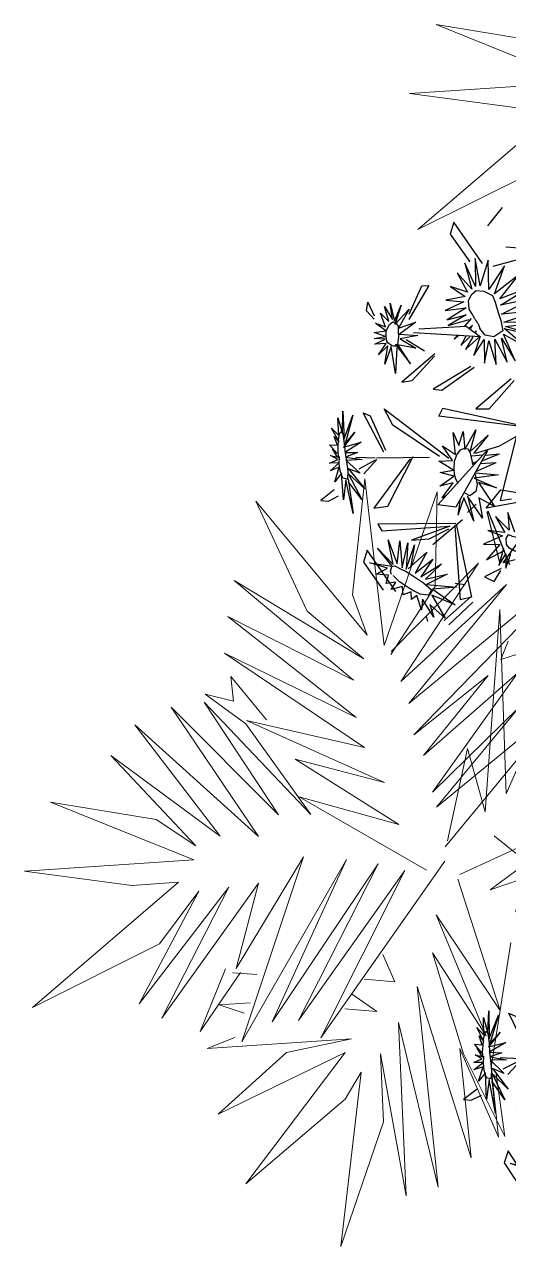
# Model space of a CAD drawing. Header units: millimetres. Extents: x -2729 to 15248, y -12439 to 5292.
# Drawn here: x 4021 to 4091.5, y -10662.6 to -10484.4 of the extents above; entities that cross this region are included whole.
import ezdxf

# ---------------------------------------------------------------- set-up
doc = ezdxf.new("R2010")
doc.units = ezdxf.units.MM

# ---------------------------------------------------------------- blocks, each defined once
blk = doc.blocks.new('geghhhhhhhhh')
at = {"color": 70, "linetype": 'Continuous', "lineweight": 0}
for p, q in [((349.767, 53.008), (348.07, 44.553)), ((349.966, 41.526), (349.767, 53.008)), ((356.453, 49.772), (350.765, 43.405)), ((351.164, 40.378), (356.453, 49.772)), ((348.869, 40.169), (345.974, 49.146)), ((345.974, 49.146), (347.97, 37.977)), ((347.97, 37.977), (343.978, 48.311)), ((343.978, 48.311), (347.072, 35.472)), ((347.072, 35.472), (342.082, 46.119)), ((342.082, 46.119), (343.779, 39.125)), ((358.849, 45.492), (351.164, 40.378)), ((354.956, 40.9), (358.849, 45.492)), ((343.479, 39.438), (340.086, 44.449)), ((340.086, 44.449), (341.184, 40.482)), ((343.779, 39.125), (340.485, 44.553)), ((340.485, 44.553), (341.583, 40.065)), ((348.07, 44.553), (348.869, 40.169)), ((350.765, 43.405), (349.966, 41.526)), ((360.146, 41.317), (350.865, 39.438)), ((350.865, 39.438), (354.956, 40.9)), ((358.449, 40.378), (360.146, 41.317)), ((341.583, 40.065), (341.384, 31.818)), ((352.761, 27.852), (357.95, 40.586)), ((357.95, 40.586), (355.555, 28.06)), ((360.745, 40.273), (358.649, 36.098)), ((359.647, 35.994), (360.745, 40.273)), ((371.823, 40.169), (363.439, 30.774)), ((364.138, 34.95), (371.823, 40.169)), ((346.374, 33.175), (343.479, 39.438)), ((346.374, 27.121), (352.861, 39.647)), ((352.861, 39.647), (348.869, 28.06)), ((358.25, 30.148), (363.34, 39.751)), ((363.34, 39.751), (360.146, 30.67)), ((348.869, 28.06), (354.457, 38.708)), ((350.665, 27.852), (356.154, 39.021)), ((354.457, 38.708), (350.665, 27.852)), ((356.154, 39.021), (352.761, 27.852)), ((357.751, 37.977), (359.747, 38.394)), ((359.747, 38.394), (358.05, 38.708)), ((360.146, 30.67), (364.936, 39.021)), ((364.936, 39.021), (362.042, 31.192)), ((346.473, 30.67), (342.182, 38.081)), ((342.182, 38.081), (346.374, 33.175)), ((351.563, 37.559), (349.467, 37.455)), ((349.467, 37.455), (351.264, 36.515)), ((345.376, 28.165), (341.483, 36.307)), ((341.483, 36.307), (346.473, 30.67)), ((357.551, 36.098), (359.148, 36.202)), ((348.569, 35.367), (350.565, 35.472)), ((349.567, 33.697), (348.569, 35.367)), ((355.555, 28.06), (358.948, 35.889)), ((358.948, 35.889), (358.25, 30.148)), ((362.042, 31.192), (364.138, 34.95)), ((373.519, 31.401), (362.641, 29.209)), ((363.439, 30.774), (366.434, 31.401)), ((366.434, 31.401), (373.519, 31.401)), ((362.641, 29.209), (372.422, 26.703)), ((334.697, 24.303), (343.18, 28.582)), ((343.18, 28.582), (337.092, 22.632)), ((343.38, 25.033), (338.09, 28.269)), ((365.436, 26.912), (362.641, 28.269)), ((362.641, 28.269), (368.929, 23.154)), ((337.092, 22.632), (345.276, 27.852)), ((356.354, 24.198), (347.471, 27.852)), ((368.929, 23.154), (361.144, 27.434)), ((361.144, 27.434), (367.631, 20.962)), ((367.631, 20.962), (358.649, 27.121)), ((358.649, 27.121), (365.436, 19.501)), ((372.422, 26.703), (365.436, 26.912)), ((339.986, 15.743), (346.473, 26.181)), ((345.875, 19.605), (346.374, 25.764)), ((356.952, 21.797), (349.667, 25.138)), ((349.667, 25.138), (356.354, 24.198)), ((363.34, 18.875), (355.455, 25.242)), ((355.455, 25.242), (360.445, 19.918)), ((365.436, 19.501), (357.551, 25.555)), ((357.551, 25.555), (363.34, 18.875)), ((347.372, 23.676), (339.986, 15.743)), ((342.881, 16.474), (347.372, 23.676)), ((344.976, 10.315), (344.178, 23.572)), ((344.178, 23.572), (345.875, 19.605)), ((347.771, 22.737), (342.881, 16.474)), ((343.28, 14.282), (347.771, 22.737)), ((360.445, 19.71), (350.964, 22.528)), ((350.964, 22.528), (356.952, 21.797)), ((342.082, 19.083), (342.98, 22.215)), ((342.98, 22.215), (344.976, 10.315)), ((348.669, 20.44), (343.28, 14.282)), ((345.176, 14.699), (348.669, 20.44)), ((362.441, 15.534), (352.561, 20.44)), ((352.561, 20.44), (360.445, 19.71)), ((361.843, 16.996), (359.148, 19.501)), ((360.445, 19.918), (363.34, 18.353)), ((342.98, 10.419), (349.467, 19.188)), ((349.467, 19.188), (345.176, 14.699)), ((362.541, 13.133), (353.36, 18.561)), ((353.36, 18.561), (362.441, 15.534)), ((363.34, 18.353), (361.443, 18.561)), ((361.443, 18.561), (361.843, 16.996)), ((350.066, 17.204), (343.779, 10.419)), ((344.777, 8.645), (350.066, 17.204)), ((362.441, 10.733), (353.859, 16.161)), ((353.859, 16.161), (362.541, 13.133)), ((350.765, 15.847), (344.777, 8.645)), ((346.773, 7.497), (350.765, 15.847)), ((357.451, 12.09), (353.36, 14.699)), ((353.36, 14.699), (362.441, 10.733)), ((351.663, 13.968), (346.773, 7.497)), ((351.663, 14.177), (349.368, 9.376)), ((350.066, 3.217), (352.162, 13.655)), ((352.162, 13.655), (354.857, 3.008)), ((342.282, 12.507), (344.477, 13.551)), ((344.477, 13.551), (344.178, 12.298)), ((354.657, 10.628), (353.36, 13.133)), ((353.36, 13.133), (361.743, 5.409)), ((361.743, 5.409), (357.451, 12.09)), ((354.857, 3.008), (354.657, 10.628)), ((349.368, 9.376), (350.066, 3.217))]:
    blk.add_line(p, q, dxfattribs=at)
blk = doc.blocks.new('styrtys')
at = {"color": 86, "linetype": 'Continuous'}
for p, q in [((-7.17, -34.24), (-1.66, -42.81)), ((-4.94, -41.88), (-6.68, -34.52)), ((4.77, -37.48), (-4.73, -35.25)), ((4.67, -36.46), (-1.33, -42.4)), ((3.69, -36.01), (4.77, -37.48)), ((5.62, -37.4), (7.71, -39.15)), ((7.79, -37.6), (5.94, -37.34)), ((-10.64, -44.64), (-19.48, -37.86)), ((-1.17, -42.5), (5.08, -37.86)), ((7.71, -39.15), (7.79, -37.6)), ((-3.46, -41.36), (-4.31, -39.96)), ((2.23, -45.95), (11.14, -39.79)), ((11.11, -39.85), (15.85, -42.14)), ((11.14, -39.79), (12.13, -41.09)), ((16.17, -41.24), (11.76, -39.34)), ((-12.64, -54.26), (-14.96, -41.56)), ((-14.65, -42.4), (-11.31, -54.37)), ((-14.07, -42.97), (-3.46, -41.36)), ((-1.66, -42.81), (-4.94, -41.88)), ((12.13, -41.09), (2.48, -46)), ((10.21, -42.78), (9.8, -41.37)), ((0, -45.06), (-1.61, -44.4)), ((16.89, -44.25), (16.24, -44.76)), ((-15.17, -48), (-20.39, -46.26)), ((6.27, -47.95), (1.22, -45.37)), ((2.15, -46.03), (6.61, -56.48)), ((-40.75, -47.47), (-34.51, -55.52)), ((-37.86, -54.88), (-40.24, -47.71)), ((-20.42, -46.75), (-14.42, -49.83)), ((-14.42, -49.83), (-15.17, -48)), ((2.82, -46.68), (6.89, -51.05)), ((7.28, -55.54), (2.82, -46.68)), ((5.67, -48.74), (3.26, -46.64)), ((6.89, -51.05), (5.67, -48.74)), ((-9.23, -62.13), (-6.25, -50.66)), ((-24.99, -55.78), (-24.33, -53.22)), ((-24.33, -53.22), (-21.15, -62.45)), ((-14.99, -55.4), (-19.92, -52.39)), ((-19.84, -52.86), (-14.65, -56.65)), ((-5.98, -52), (-7.55, -60.06)), ((-2.24, -60.39), (-5.31, -53.32)), ((-11.31, -54.37), (-12.64, -54.26)), ((-21.95, -61.95), (-24.99, -55.78)), ((-14.65, -56.65), (-14.99, -55.4)), ((3.65, -56.16), (-4.48, -55.55)), ((-3.98, -55.81), (4.68, -57.94)), ((4.68, -57.94), (3.65, -56.16)), ((6.61, -56.48), (7.28, -55.54)), ((-39.69, -58.49), (-42.97, -57.56)), ((-34.35, -57.09), (-38.26, -63.28)), ((-19.49, -58.39), (-13.85, -61.24)), ((-14.63, -59.93), (-19.15, -58.31)), ((-36.44, -63.07), (-33.82, -58.87)), ((-19.29, -59.97), (-19.77, -63.03)), ((-13.85, -61.24), (-14.63, -59.93)), ((-7.55, -60.06), (-9.23, -62.13)), ((-7.55, -63.6), (-3.76, -59.61)), ((-3.42, -59.75), (-7.53, -64.73)), ((-2.14, -60.54), (-1.11, -63.16)), ((0.64, -61.16), (-2.05, -60.24)), ((-1.87, -60.43), (0.26, -62.11)), ((-38.26, -63.28), (-36.44, -63.07)), ((-27.93, -63.98), (-28.34, -63.06)), ((-28.34, -63.06), (-22.64, -63.83)), ((-23.41, -64.07), (-27.93, -63.98)), ((-7.53, -64.73), (-7.55, -63.6)), ((6.29, -64.42), (5, -63.35)), ((4.45, -64.3), (6.65, -65.47)), ((6.65, -65.47), (6.29, -64.42)), ((-22.68, -70.31), (-21.19, -68.69)), ((-20.73, -68.51), (-21.44, -69.99)), ((-21.44, -69.99), (-22.68, -70.31))]:
    blk.add_line(p, q, dxfattribs=at)
at = {"color": 50, "linetype": 'Continuous'}
for p, q in [((5.32, -36.8), (3.06, -36.97)), ((3.39, -37.59), (5.32, -36.8)), ((-0.01, -37.6), (-2.29, -39.67)), ((-2.29, -39.67), (0.03, -38.51)), ((0.03, -38.51), (-1.03, -41.1)), ((-1.03, -41.1), (0.61, -38.93)), ((0.61, -38.93), (1.3, -41.33)), ((1.19, -39.07), (3.38, -41.15)), ((1.3, -41.33), (1.19, -39.07)), ((2.49, -38.92), (5.28, -39.86)), ((3.38, -41.15), (2.49, -38.92)), ((2.77, -38.25), (5.39, -37.89)), ((5.28, -39.86), (2.95, -37.96)), ((5.39, -37.89), (3.39, -37.59)), ((-4.97, -46.12), (-4.95, -42.56)), ((-4.95, -42.56), (-4.66, -45.31)), ((-4.66, -45.31), (-2.32, -41.79)), ((-2.32, -41.79), (-2.58, -44.4)), ((-2.58, -44.4), (-0.06, -42.75)), ((-0.06, -42.75), (-2.21, -46.03)), ((10.67, -42.35), (12.25, -45.46)), ((11.98, -46.54), (10.67, -42.35)), ((12.25, -45.46), (13.1, -41.55)), ((13.1, -41.55), (13.13, -45.23)), ((13.13, -45.23), (15.48, -42.13)), ((15.48, -42.13), (14.5, -44.95)), ((-7.77, -46.08), (-9.67, -44.08)), ((-8.72, -45.91), (-9.67, -44.08)), ((-7.3, -46.13), (-8.35, -44.07)), ((-5.97, -46.28), (-8.35, -44.07)), ((-5.77, -46.3), (-6.8, -43.04)), ((-6.8, -43.04), (-4.97, -46.12)), ((-2.21, -46.03), (0.83, -43.76)), ((0.83, -43.76), (-1.77, -46.38)), ((9.45, -44.35), (11.98, -46.54)), ((11.32, -46.98), (9.45, -44.35)), ((15.96, -43.74), (14.18, -46.25)), ((14.5, -44.95), (15.96, -43.74)), ((-27.59, -46.28), (-27.12, -50.46)), ((-26.81, -50.52), (-27.59, -46.28)), ((-10.64, -44.64), (-8.35, -47.36)), ((0.63, -49.49), (-9.55, -45.92)), ((-9.43, -45.89), (-0.04, -46.96)), ((-8.56, -46.23), (-7.8, -47.68)), ((-5.6, -46.21), (-5.35, -46.05)), ((-5.35, -46.05), (-4.34, -45.39)), ((-4.34, -45.39), (-3.3, -45.13)), ((-3.3, -45.13), (-2.4, -45.7)), ((-2.4, -45.7), (-2.44, -46.41)), ((-1.77, -46.38), (0.91, -46.23)), ((-1.32, -46.81), (0.91, -46.23)), ((8.36, -45.71), (11.32, -46.98)), ((11.27, -47.74), (8.36, -45.71)), ((11.93, -47.06), (12.44, -45.56)), ((12.44, -45.56), (13.32, -45.65)), ((13.32, -45.65), (13.63, -46.83)), ((15.67, -45.78), (14, -47.2)), ((14.18, -46.25), (15.67, -45.78)), ((-31.06, -47.05), (-28.57, -51.69)), ((-27.64, -50.92), (-31.06, -47.05)), ((-29.4, -46.54), (-27.64, -50.92)), ((-27.12, -50.46), (-29.4, -46.54)), ((-25.63, -46.71), (-26.81, -50.52)), ((-26.03, -50.29), (-25.63, -46.71)), ((-23.08, -47.21), (-26.03, -50.29)), ((-25.33, -50.34), (-23.08, -47.21)), ((-11.57, -46.64), (-8.26, -47.57)), ((-8.27, -48.18), (-11.57, -46.64)), ((-8.58, -48.57), (-8.12, -48.06)), ((-8.12, -48.06), (-7.06, -47.3)), ((-7.25, -46.79), (-6.95, -47.16)), ((-6.69, -47), (-7.06, -47.3)), ((-6.95, -47.16), (-7.01, -46.9)), ((-3.44, -48.07), (-3.76, -48.44)), ((-2.55, -46.67), (-2.44, -46.41)), ((-0.04, -46.96), (0.63, -49.49)), ((8.24, -47.09), (11.27, -47.74)), ((11.09, -48.7), (8.24, -47.09)), ((11.66, -48.59), (11.93, -47.06)), ((13.58, -47.84), (13.45, -48.77)), ((13.63, -46.83), (13.58, -47.84)), ((14.87, -47.7), (13.86, -48.2)), ((14, -47.2), (14.87, -47.7)), ((-33.74, -49.49), (-30.58, -52.76)), ((-29.74, -52.34), (-33.74, -49.49)), ((-28.57, -51.69), (-32.44, -48.36)), ((-32.44, -48.36), (-29.74, -52.34)), ((-22.44, -48.24), (-25.33, -50.34)), ((-24.83, -51.16), (-22.44, -48.24)), ((-21.54, -49.55), (-24.83, -51.16)), ((-24.27, -51.88), (-21.54, -49.55)), ((-11.59, -48.61), (-8.27, -48.18)), ((-8.32, -48.98), (-11.59, -48.61)), ((-10.66, -50.21), (-8.32, -48.98)), ((-8.49, -49.09), (-8.58, -48.57)), ((-8.05, -49.56), (-8.49, -49.09)), ((-7.13, -49.77), (-8.05, -49.56)), ((-6.16, -49.74), (-7.13, -49.77)), ((-5.15, -49.37), (-6.16, -49.74)), ((-4.93, -49.34), (-5.3, -51.83)), ((-4.4, -48.96), (-5.15, -49.37)), ((-3.87, -51), (-4.93, -49.34)), ((-3.76, -48.44), (-4.4, -48.96)), ((-1.96, -50.28), (-4.12, -48.98)), ((-4.12, -48.98), (-3.87, -51)), ((-3.2, -48.69), (-1.96, -50.28)), ((-0.54, -49.29), (-3.2, -48.69)), ((-1.11, -48.88), (-0.54, -49.29)), ((7.33, -50.36), (10.37, -49.68)), ((7.63, -48.32), (11.09, -48.7)), ((10.91, -49.9), (7.63, -48.32)), ((11.4, -50), (11.66, -48.59)), ((13.45, -48.77), (13.15, -50.31)), ((14.69, -49.1), (13.63, -49.65)), ((13.63, -49.65), (14.64, -51.01)), ((13.86, -48.2), (14.69, -49.1)), ((-34.85, -51.59), (-30.91, -53.78)), ((-30.58, -52.76), (-34.85, -51.59)), ((-21.01, -51.22), (-24.27, -51.88)), ((-24.2, -52.6), (-21.01, -51.22)), ((-8.53, -50.02), (-10.66, -50.21)), ((-7.15, -49.95), (-9.96, -51.5)), ((-9.96, -51.5), (-8.53, -50.02)), ((-7.55, -52.21), (-7.15, -49.95)), ((-6.14, -50.04), (-7.55, -52.21)), ((-5.3, -51.83), (-6.14, -50.04)), ((11.06, -50.15), (7.33, -50.36)), ((7.42, -51.4), (11.06, -50.15)), ((11.13, -50.72), (7.42, -51.4)), ((7.63, -52.59), (11.13, -50.72)), ((10.87, -51.64), (7.63, -52.59)), ((8.12, -54.21), (10.87, -51.64)), ((14.65, -50.27), (10.73, -56.46)), ((11.28, -51.86), (11.31, -51.01)), ((11.31, -51.01), (11.4, -50)), ((13.15, -50.31), (12.66, -51.5)), ((13.38, -50.79), (14.1, -52.02)), ((14.64, -51.01), (13.38, -50.79)), ((-24.43, -53.31), (-21.47, -53.09)), ((-21.8, -54.54), (-24.43, -53.31)), ((-21.47, -53.09), (-24.2, -52.6)), ((11.16, -52.17), (8.12, -54.21)), ((9.86, -55.19), (11.16, -52.17)), ((11.45, -52.18), (9.86, -55.19)), ((11.54, -52.21), (11.28, -51.86)), ((12.27, -55.36), (11.45, -52.18)), ((12.2, -52.11), (11.54, -52.21)), ((13.42, -53.9), (12, -52.71)), ((12, -52.71), (12.27, -55.36)), ((12.61, -51.78), (12.2, -52.11)), ((12.55, -56.25), (15.17, -52.05)), ((14.1, -52.02), (12.88, -52.17)), ((12.88, -52.17), (13.42, -53.9)), ((-30.91, -53.78), (-35.24, -53.97)), ((-35.24, -53.97), (-31.17, -54.77)), ((-31.17, -54.77), (-35.12, -56.51)), ((-24.94, -55.01), (-25.47, -54.94)), ((-24.94, -55.26), (-25.47, -54.94)), ((-24.68, -54.13), (-24.96, -54.09)), ((-24.64, -54.24), (-24.96, -54.09)), ((-23.93, -54.24), (-21.8, -54.54)), ((-23.76, -54.64), (-22.09, -55.39)), ((-23.56, -55.2), (-22.09, -55.39)), ((-35.12, -56.51), (-31.18, -56.12)), ((-31.18, -56.12), (-34.58, -58.35)), ((-34.58, -58.35), (-30.86, -56.72)), ((-30.86, -56.72), (-33.39, -59.49)), ((-27.46, -56.79), (-24.78, -58.65)), ((-25.88, -59.46), (-27.46, -56.79)), ((-26.52, -56.39), (-24.05, -58.18)), ((-24.78, -58.65), (-26.52, -56.39)), ((-24.89, -55.92), (-26.31, -55.48)), ((-24.05, -58.18), (-26.05, -55.75)), ((-23.32, -56.19), (-22.58, -56.62)), ((-23.22, -56.42), (-22.58, -56.62)), ((10.73, -56.46), (12.55, -56.25)), ((-33.39, -59.49), (-30.29, -57.07)), ((-30.29, -57.07), (-31.65, -59.99)), ((-31.65, -59.99), (-29.61, -57.5)), ((-29.61, -57.5), (-29.42, -60.08)), ((-29.42, -60.08), (-28.93, -57.56)), ((-28.93, -57.56), (-27.35, -59.93)), ((-28.13, -57.43), (-25.88, -59.46)), ((-27.35, -59.93), (-28.13, -57.43)), ((0.81, -63.54), (2.58, -60.21)), ((1.47, -63.29), (4.17, -60)), ((2.58, -60.21), (1.47, -63.29)), ((2.19, -63), (6.56, -60.38)), ((6.56, -60.38), (2.44, -63.3)), ((4.17, -60), (2.52, -62.86)), ((-21.02, -61.72), (-19.57, -63.89)), ((-20.16, -64.26), (-21.02, -61.72)), ((-19.57, -63.89), (-19.17, -61.29)), ((-19.17, -61.29), (-18.53, -64.2)), ((-16.79, -61.1), (-18.58, -63.77)), ((-18.53, -64.2), (-16.79, -61.1)), ((-1.22, -62.22), (-0.18, -64.3)), ((-0.59, -64.6), (-1.22, -62.22)), ((-0.18, -64.3), (0.74, -61.71)), ((0.74, -61.71), (0.81, -63.54)), ((-22.7, -62.77), (-20.16, -64.26)), ((-20.93, -64.73), (-22.7, -62.77)), ((-19.79, -64.27), (-18.99, -64.01)), ((-18.99, -64.01), (-18.33, -63.85)), ((-18.51, -63.88), (-18.35, -64)), ((-18.35, -64), (-18.22, -64.33)), ((-18.17, -63.84), (-14.63, -62.56)), ((-14.63, -62.56), (-18.05, -64.67)), ((-3.47, -63.35), (-1.16, -64.96)), ((-1.83, -65.41), (-3.47, -63.35)), ((-1.87, -63.25), (-0.59, -64.6)), ((-1.16, -64.96), (-1.87, -63.25)), ((5.29, -62.45), (1.8, -64.2)), ((2.44, -63.3), (5.29, -62.45)), ((-24.16, -65.69), (-21.18, -65.4)), ((-21.64, -65.65), (-24.16, -65.69)), ((-24.05, -64.34), (-20.93, -64.73)), ((-21.18, -65.4), (-24.05, -64.34)), ((-23.82, -67.25), (-21.64, -65.65)), ((-21.43, -65.82), (-21.42, -65.29)), ((-20.88, -66.12), (-21.43, -65.82)), ((-21.42, -65.29), (-21.14, -64.88)), ((-21.14, -64.88), (-20.44, -64.58)), ((-20.44, -64.58), (-19.79, -64.27)), ((-18.49, -65.54), (-19.16, -65.97)), ((-18.66, -65.89), (-18.15, -67.44)), ((-17.43, -67), (-18.66, -65.89)), ((-18.35, -65.34), (-18.49, -65.54)), ((-18.19, -64.71), (-18.35, -65.34)), ((-18.22, -64.33), (-18.19, -64.71)), ((-16.21, -65.94), (-18.15, -65.54)), ((-18.15, -65.54), (-17.43, -67)), ((-18.05, -64.67), (-15.27, -64.55)), ((-15.27, -64.55), (-17.95, -65.16)), ((-17.95, -65.16), (-16.21, -65.94)), ((-6.63, -65.99), (-2.35, -65.39)), ((-2.98, -65.83), (-6.63, -65.99)), ((-6.61, -67.56), (-2.98, -65.83)), ((-4.47, -64.73), (-1.83, -65.41)), ((-2.35, -65.39), (-4.47, -64.73)), ((-0.63, -65.91), (-1.34, -67.42)), ((-0.14, -65.65), (-0.96, -66.81)), ((-0.96, -66.81), (-0.63, -65.91)), ((0.06, -66.68), (-0.14, -65.65)), ((0.17, -65.51), (0.06, -66.68)), ((1.13, -66.38), (0.17, -65.51)), ((0.54, -65.14), (1.13, -66.38)), ((2.11, -65.9), (0.54, -65.14)), ((3.35, -64.63), (1.14, -64.89)), ((1.14, -64.89), (2.11, -65.9)), ((1.8, -64.2), (3.35, -64.63)), ((-21.73, -66.01), (-23.82, -67.25)), ((-23.03, -67.82), (-21.73, -66.01)), ((-21.28, -66.41), (-23.03, -67.82)), ((-21.9, -68.01), (-21.28, -66.41)), ((-20.35, -66.56), (-21.9, -68.01)), ((-19.87, -66.25), (-20.88, -66.12)), ((-20.29, -68.11), (-20.35, -66.56)), ((-19.83, -66.29), (-20.29, -68.11)), ((-19.16, -65.97), (-19.87, -66.25)), ((-18.95, -67.77), (-19.83, -66.29)), ((-19.06, -66.02), (-18.95, -67.77)), ((-18.15, -67.44), (-19.06, -66.02)), ((-3.6, -66.33), (-6.61, -67.56)), ((-5.42, -67.85), (-3.6, -66.33)), ((-3.1, -66.71), (-5.42, -67.85)), ((-2.26, -66.31), (-3.67, -68.1)), ((-3.67, -68.1), (-3.1, -66.71)), ((-2.73, -67.29), (-2.26, -66.31)), ((-1.74, -66.34), (-2.73, -67.29)), ((-1.34, -67.42), (-1.74, -66.34))]:
    blk.add_line(p, q, dxfattribs=at)
for points in [[(2.45, -36.74), (2.53, -37.01), (2.44, -37.43), (2.13, -38.03), (1.31, -38.45), (0.68, -38.35), (0.65, -37.74), (0.56, -37.07), (0.65, -36.21), (1.28, -35.75), (1.83, -35.53), (2.47, -35.85), (2.54, -36.55), (2.46, -37)], [(-26.46, -54.98), (-26.98, -55.71), (-27.42, -56.31), (-28.59, -56.88), (-29.61, -56.78), (-30.36, -56.42), (-30.66, -55.34), (-30.61, -53.93), (-29.85, -53.2), (-28.62, -52.25), (-27.7, -51.41), (-26.43, -50.55), (-25.08, -51.43), (-24.84, -52.71), (-25.44, -53.8)], [(-26.46, -54.98), (-26.29, -54.83), (-26.21, -54.66), (-26.11, -54.52), (-26.03, -54.35), (-25.89, -54.17), (-25.67, -53.98), (-25.45, -53.79), (-25.44, -53.8)], [(-0.07, -65.34), (-0.24, -65.54), (-0.91, -65.9), (-1.62, -66.16), (-2.53, -66.49), (-3.33, -66.68), (-3.75, -66.68), (-3.56, -66.27), (-2.34, -65.52), (-1.14, -64.89), (0.24, -64.05), (1.16, -63.52), (2.27, -63.1), (2.38, -63.78), (1.57, -64.51), (0.65, -65.05), (-0.31, -65.44)]]:
    blk.add_lwpolyline(points, dxfattribs=at)

msp = doc.modelspace()

# ---------------------------------------------------------------- block references
at = {"color": 7, "linetype": 'Continuous', "lineweight": 0, "xscale": 2.227967417066542, "yscale": 2.227967417066542, "zscale": 2.227967417066542, "rotation": 172.3837163653}
for p in [(4911.267, -10535.453, 0.224), (4855.13, -10648.838, 0.224)]:
    msp.add_blockref('geghhhhhhhhh', p, dxfattribs=at)
for p, rotation in [((4127.126, -10573.011, 0.448), 247.2819187522699), ((4147.225, -10662.515, 0.448), 245.2733334306143)]:
    msp.add_blockref('styrtys', p, dxfattribs=dict(rotation=rotation))

doc.saveas('drawing.dxf')
